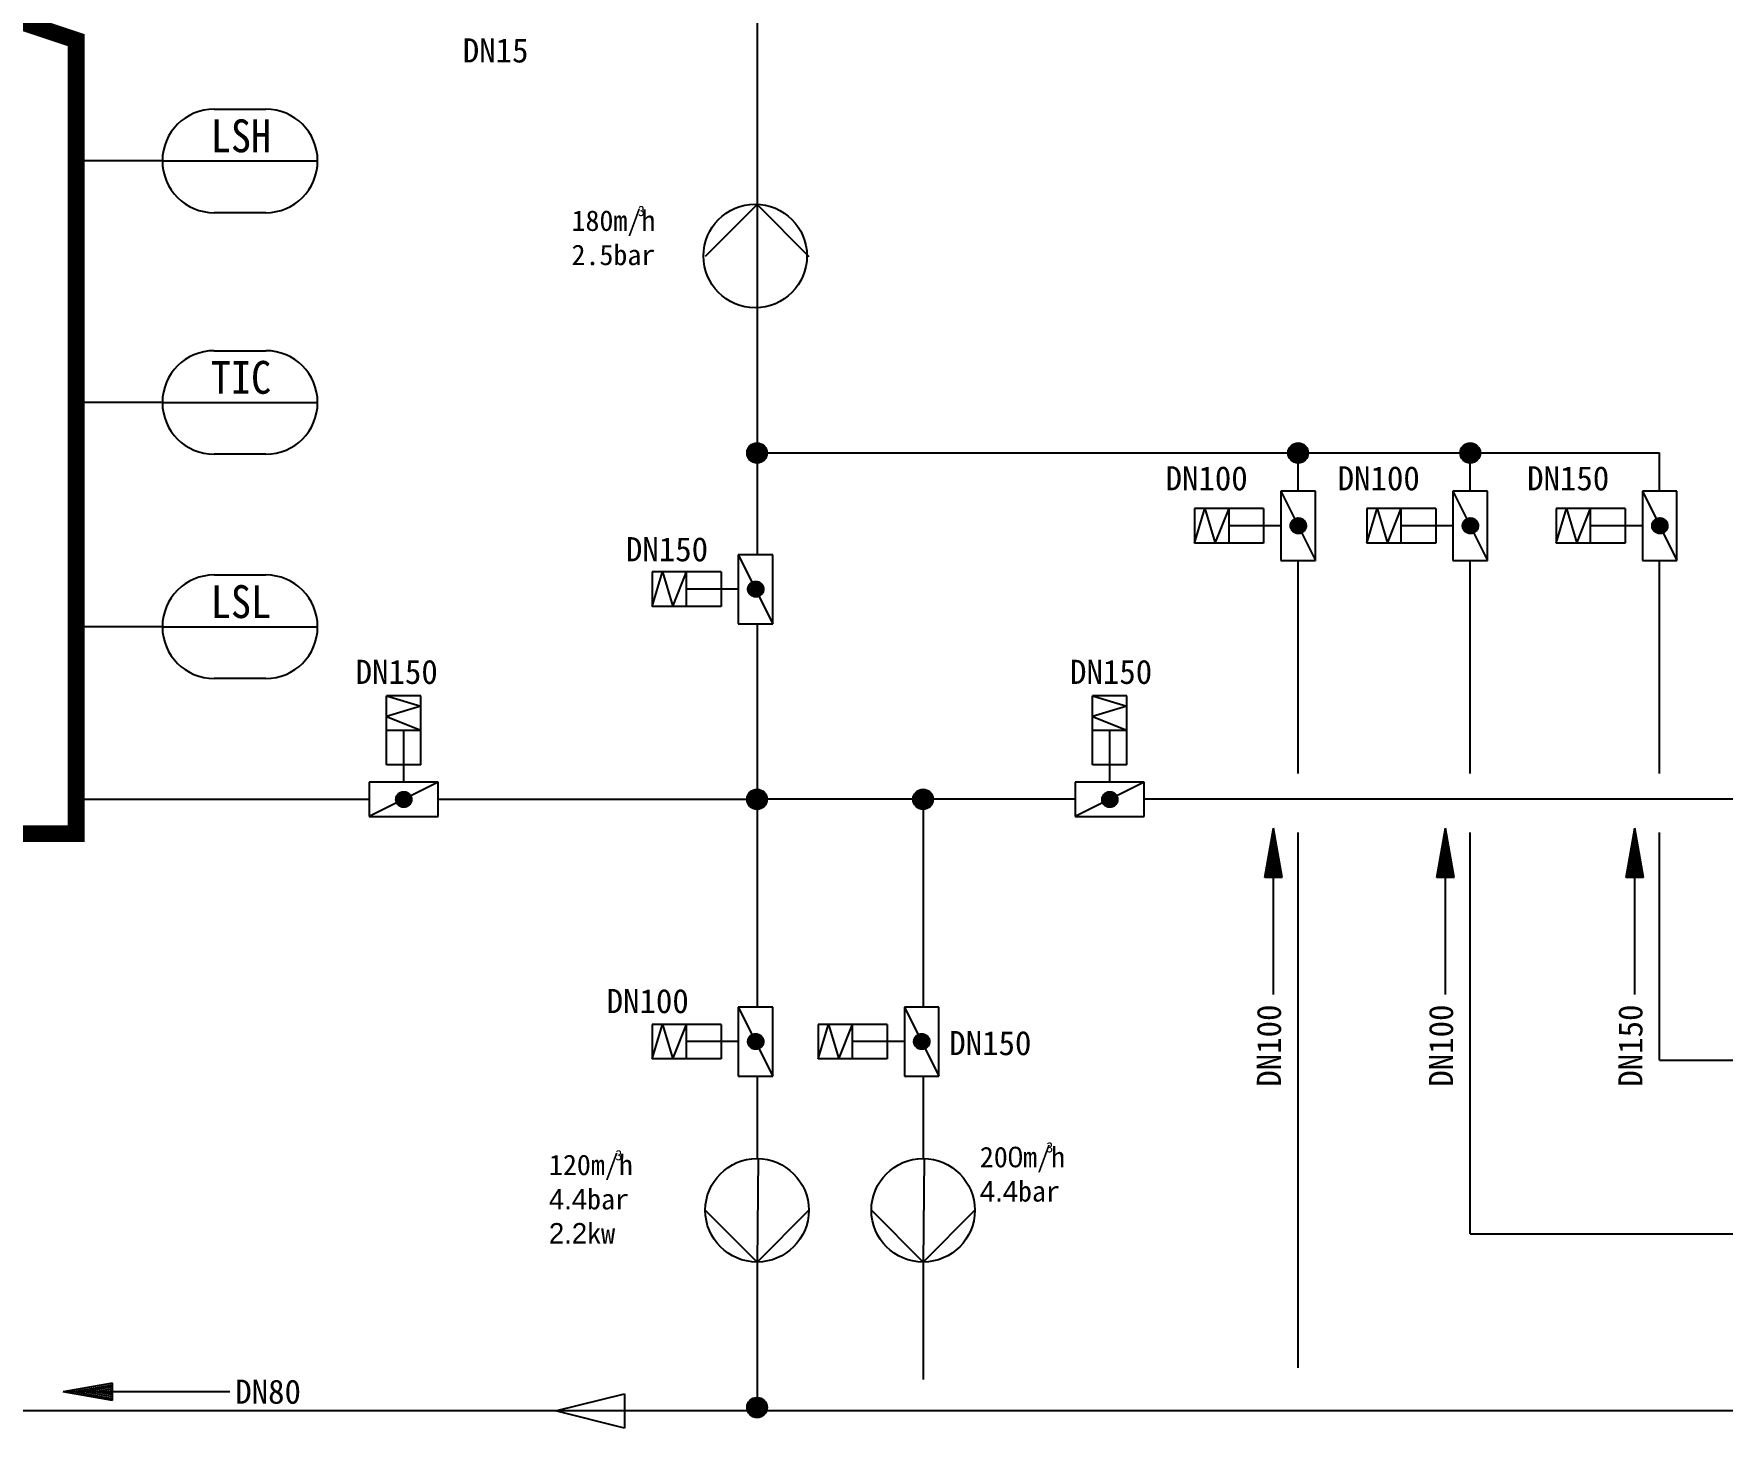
# Model space of a CAD drawing. Header units: millimetres. Extents: x 702 to 1891, y -286 to 555.
# Drawn here: x 1428.7 to 1508.7, y -126.3 to -60.2 of the extents above; entities that cross this region are included whole.
import ezdxf
from ezdxf.enums import TextEntityAlignment as Align

# ---------------------------------------------------------------- set-up
doc = ezdxf.new("R2010")
doc.units = ezdxf.units.MM
doc.header["$MEASUREMENT"] = 0
doc.linetypes.add('1', pattern=[0])
doc.layers.get('0').update_dxf_attribs({"linetype": 'CONTINUOUS'})
doc.layers.add('DUENN', color=7, linetype='CONTINUOUS')
doc.layers.add('TEXT', color=7, linetype='CONTINUOUS')

# ---------------------------------------------------------------- blocks, each defined once
blk = doc.blocks.new('P')
at = {"color": 3, "linetype": 'Continuous'}
for p, q in [((0, 2.2), (12.5, 0)), ((0, -2.2), (0, 2.2)), ((0, 1.73), (9.8, 0)), ((0, 1.25), (7.1, 0)), ((0, 0.78), (4.4, 0)), ((0, 0.3), (1.7, 0)), ((0, 0), (12.5, 0)), ((0, -2.2), (12.5, 0)), ((0, -0.3), (1.7, 0)), ((0, -0.78), (4.4, 0)), ((0, -1.25), (7.1, 0)), ((0, -1.73), (9.8, 0))]:
    blk.add_line(p, q, dxfattribs=at)

msp = doc.modelspace()

# ---------------------------------------------------------------- hatches: boundary and pattern name
at = {"layer": 'TEXT'}
for points in [[(1463.446, -80.037, 1), (1462.495, -80.037, 1)], [(1489.097, -80.037, 1), (1488.147, -80.037, 1)], [(1497.256, -80.037, 1), (1496.306, -80.037, 1)], [(1463.446, -96.452, 1), (1462.495, -96.452, 1)], [(1471.318, -96.452, 1), (1470.367, -96.452, 1)], [(1463.446, -125.283, 1), (1462.495, -125.283, 1)]]:
    msp.add_hatch(color=256, dxfattribs=at).paths.add_polyline_path(points)

# ---------------------------------------------------------------- linework, layer by layer
at = {"color": 4}
for p, q in [((1462.97, -55.004), (1462.97, -84.859)), ((1462.97, -65.521), (1462.97, -73.889)), ((1462.97, -80.037), (1505.762, -80.037)), ((1488.622, -81.855), (1488.622, -80.037)), ((1496.781, -81.855), (1496.781, -80.037)), ((1505.762, -81.855), (1505.762, -80.037)), ((1496.781, -95.226), (1496.781, -85.127)), ((1505.762, -95.226), (1505.762, -85.127)), ((1462.97, -88.131), (1462.97, -106.303)), ((1430.688, -96.452), (1444.581, -96.452)), ((1447.852, -96.452), (1462.97, -96.452)), ((1478.056, -96.452), (1462.97, -96.452)), ((1470.842, -96.452), (1470.842, -106.303)), ((1523.041, -96.452), (1481.327, -96.452)), ((1496.781, -117.049), (1496.781, -98.02)), ((1505.762, -108.822), (1505.762, -98.02)), ((1505.762, -108.822), (1581.784, -108.822)), ((1462.97, -109.575), (1462.97, -113.48)), ((1470.842, -109.575), (1470.842, -113.48)), ((1496.781, -117.049), (1620.108, -117.049)), ((1462.97, -118.387), (1462.97, -125.283)), ((1470.842, -118.387), (1470.842, -123.952)), ((1807.115, -125.446), (1048.118, -125.446))]:
    msp.add_line(p, q, dxfattribs=at)
at = {"color": 3, "linetype": '1'}
for p, q in [((1462.97, -68.267), (1460.517, -70.721)), ((1462.97, -68.248), (1462.97, -73.14)), ((1462.97, -68.267), (1465.424, -70.721)), ((1489.44, -81.855), (1487.804, -81.855)), ((1487.804, -81.855), (1489.44, -85.127)), ((1487.804, -81.855), (1487.804, -85.127)), ((1489.44, -85.127), (1489.44, -81.855)), ((1495.963, -81.855), (1495.963, -85.127)), ((1495.963, -81.855), (1497.599, -85.127)), ((1497.599, -81.855), (1495.963, -81.855)), ((1497.599, -85.127), (1497.599, -81.855)), ((1506.579, -81.855), (1504.944, -81.855)), ((1504.944, -81.855), (1506.579, -85.127)), ((1504.944, -81.855), (1504.944, -85.127)), ((1506.579, -85.127), (1506.579, -81.855)), ((1483.716, -82.673), (1483.716, -84.309)), ((1483.716, -84.309), (1484.206, -82.673)), ((1486.987, -82.673), (1483.716, -82.673)), ((1484.206, -82.673), (1484.697, -84.309)), ((1484.697, -84.309), (1485.351, -82.673)), ((1485.351, -84.309), (1485.351, -82.673)), ((1486.987, -82.673), (1486.987, -84.309)), ((1488.609, -83.119), (1488.263, -83.465)), ((1488.655, -83.119), (1488.263, -83.511)), ((1488.696, -83.124), (1488.268, -83.552)), ((1488.555, -83.126), (1488.27, -83.411)), ((1488.734, -83.133), (1488.277, -83.59)), ((1488.768, -83.145), (1488.289, -83.624)), ((1488.488, -83.147), (1488.292, -83.344)), ((1488.8, -83.159), (1488.303, -83.656)), ((1488.829, -83.176), (1488.32, -83.685)), ((1488.338, -83.264), (1488.362, -83.235)), ((1488.857, -83.195), (1488.339, -83.712)), ((1488.882, -83.216), (1488.36, -83.738)), ((1488.362, -83.235), (1488.389, -83.209)), ((1488.905, -83.239), (1488.383, -83.761)), ((1488.389, -83.209), (1488.418, -83.186)), ((1488.418, -83.186), (1488.45, -83.166)), ((1488.45, -83.166), (1488.483, -83.149)), ((1488.483, -83.149), (1488.518, -83.136)), ((1488.518, -83.136), (1488.554, -83.127)), ((1488.554, -83.127), (1488.59, -83.121)), ((1488.59, -83.121), (1488.628, -83.118)), ((1488.628, -83.118), (1488.665, -83.12)), ((1488.665, -83.12), (1488.702, -83.125)), ((1488.702, -83.125), (1488.738, -83.134)), ((1488.738, -83.134), (1488.773, -83.147)), ((1488.773, -83.147), (1488.807, -83.163)), ((1488.807, -83.163), (1488.839, -83.182)), ((1488.839, -83.182), (1488.868, -83.204)), ((1488.868, -83.204), (1488.896, -83.23)), ((1488.896, -83.23), (1488.92, -83.258)), ((1495.145, -82.673), (1491.874, -82.673)), ((1491.874, -84.309), (1492.365, -82.673)), ((1491.874, -82.673), (1491.874, -84.309)), ((1492.365, -82.673), (1492.855, -84.309)), ((1492.855, -84.309), (1493.51, -82.673)), ((1493.51, -84.309), (1493.51, -82.673)), ((1495.145, -82.673), (1495.145, -84.309)), ((1496.813, -83.119), (1496.422, -83.511)), ((1496.767, -83.119), (1496.422, -83.465)), ((1496.855, -83.124), (1496.427, -83.552)), ((1496.714, -83.126), (1496.429, -83.411)), ((1496.892, -83.133), (1496.435, -83.59)), ((1496.927, -83.145), (1496.447, -83.624)), ((1496.646, -83.147), (1496.45, -83.344)), ((1496.958, -83.159), (1496.462, -83.656)), ((1496.988, -83.176), (1496.478, -83.685)), ((1496.497, -83.264), (1496.521, -83.235)), ((1497.015, -83.195), (1496.498, -83.712)), ((1497.04, -83.216), (1496.519, -83.738)), ((1496.521, -83.235), (1496.547, -83.209)), ((1497.063, -83.239), (1496.542, -83.761)), ((1496.547, -83.209), (1496.577, -83.186)), ((1496.577, -83.186), (1496.608, -83.166)), ((1496.608, -83.166), (1496.641, -83.149)), ((1496.641, -83.149), (1496.676, -83.136)), ((1496.676, -83.136), (1496.712, -83.127)), ((1496.712, -83.127), (1496.749, -83.121)), ((1496.749, -83.121), (1496.786, -83.118)), ((1496.786, -83.118), (1496.823, -83.12)), ((1496.823, -83.12), (1496.86, -83.125)), ((1496.86, -83.125), (1496.896, -83.134)), ((1496.896, -83.134), (1496.932, -83.147)), ((1496.932, -83.147), (1496.965, -83.163)), ((1496.965, -83.163), (1496.997, -83.182)), ((1496.997, -83.182), (1497.027, -83.204)), ((1497.027, -83.204), (1497.054, -83.23)), ((1497.054, -83.23), (1497.079, -83.258)), ((1500.855, -82.673), (1500.855, -84.309)), ((1500.855, -84.309), (1501.345, -82.673)), ((1504.126, -82.673), (1500.855, -82.673)), ((1501.345, -82.673), (1501.836, -84.309)), ((1501.836, -84.309), (1502.49, -82.673)), ((1502.49, -84.309), (1502.49, -82.673)), ((1504.126, -82.673), (1504.126, -84.309)), ((1505.748, -83.119), (1505.402, -83.465)), ((1505.794, -83.119), (1505.402, -83.511)), ((1505.835, -83.124), (1505.407, -83.552)), ((1505.694, -83.126), (1505.41, -83.411)), ((1505.873, -83.133), (1505.416, -83.59)), ((1505.907, -83.145), (1505.428, -83.624)), ((1505.627, -83.147), (1505.431, -83.344)), ((1505.939, -83.159), (1505.442, -83.656)), ((1505.969, -83.176), (1505.459, -83.685)), ((1505.477, -83.264), (1505.501, -83.235)), ((1505.996, -83.195), (1505.478, -83.712)), ((1506.021, -83.216), (1505.499, -83.738)), ((1505.501, -83.235), (1505.528, -83.209)), ((1506.044, -83.239), (1505.523, -83.761)), ((1505.528, -83.209), (1505.557, -83.186)), ((1505.557, -83.186), (1505.589, -83.166)), ((1505.589, -83.166), (1505.622, -83.149)), ((1505.622, -83.149), (1505.657, -83.136)), ((1505.657, -83.136), (1505.693, -83.127)), ((1505.693, -83.127), (1505.73, -83.121)), ((1505.73, -83.121), (1505.767, -83.118)), ((1505.767, -83.118), (1505.804, -83.12)), ((1505.804, -83.12), (1505.841, -83.125)), ((1505.841, -83.125), (1505.877, -83.134)), ((1505.877, -83.134), (1505.912, -83.147)), ((1505.912, -83.147), (1505.946, -83.163)), ((1505.946, -83.163), (1505.978, -83.182)), ((1505.978, -83.182), (1506.008, -83.204)), ((1506.008, -83.204), (1506.035, -83.23)), ((1506.035, -83.23), (1506.06, -83.258)), ((1486.987, -83.491), (1485.351, -83.491)), ((1487.804, -83.491), (1486.987, -83.491)), ((1488.263, -83.471), (1488.266, -83.433)), ((1488.263, -83.508), (1488.263, -83.471)), ((1488.267, -83.545), (1488.263, -83.508)), ((1488.266, -83.433), (1488.274, -83.397)), ((1488.275, -83.581), (1488.267, -83.545)), ((1488.274, -83.397), (1488.285, -83.361)), ((1488.286, -83.617), (1488.275, -83.581)), ((1488.285, -83.361), (1488.299, -83.327)), ((1488.301, -83.651), (1488.286, -83.617)), ((1488.299, -83.327), (1488.317, -83.294)), ((1488.319, -83.684), (1488.301, -83.651)), ((1488.317, -83.294), (1488.338, -83.264)), ((1488.34, -83.714), (1488.319, -83.684)), ((1488.365, -83.742), (1488.34, -83.714)), ((1488.392, -83.768), (1488.365, -83.742)), ((1488.421, -83.791), (1488.392, -83.768)), ((1488.926, -83.265), (1488.409, -83.782)), ((1488.453, -83.81), (1488.421, -83.791)), ((1488.945, -83.292), (1488.436, -83.8)), ((1488.486, -83.827), (1488.453, -83.81)), ((1488.961, -83.322), (1488.466, -83.817)), ((1488.521, -83.84), (1488.486, -83.827)), ((1488.975, -83.354), (1488.498, -83.831)), ((1488.557, -83.849), (1488.521, -83.84)), ((1488.987, -83.388), (1488.532, -83.843)), ((1488.594, -83.854), (1488.557, -83.849)), ((1488.995, -83.426), (1488.57, -83.851)), ((1488.631, -83.856), (1488.594, -83.854)), ((1489, -83.468), (1488.612, -83.856)), ((1488.639, -83.856), (1488.631, -83.856)), ((1488.676, -83.854), (1488.639, -83.856)), ((1489, -83.515), (1488.659, -83.855)), ((1488.713, -83.847), (1488.676, -83.854)), ((1488.991, -83.569), (1488.713, -83.847)), ((1488.749, -83.837), (1488.713, -83.847)), ((1488.783, -83.824), (1488.749, -83.837)), ((1488.968, -83.638), (1488.783, -83.824)), ((1488.817, -83.807), (1488.783, -83.824)), ((1488.848, -83.786), (1488.817, -83.807)), ((1488.877, -83.763), (1488.848, -83.786)), ((1488.903, -83.737), (1488.877, -83.763)), ((1488.927, -83.708), (1488.903, -83.737)), ((1488.92, -83.258), (1488.942, -83.288)), ((1488.948, -83.677), (1488.927, -83.708)), ((1488.942, -83.288), (1488.96, -83.32)), ((1488.965, -83.644), (1488.948, -83.677)), ((1488.96, -83.32), (1488.976, -83.354)), ((1488.98, -83.61), (1488.965, -83.644)), ((1488.976, -83.354), (1488.987, -83.39)), ((1488.99, -83.574), (1488.98, -83.61)), ((1488.987, -83.39), (1488.995, -83.426)), ((1488.997, -83.537), (1488.99, -83.574)), ((1488.995, -83.426), (1489, -83.463)), ((1489, -83.5), (1488.997, -83.537)), ((1489, -83.463), (1489, -83.5)), ((1495.145, -83.491), (1493.51, -83.491)), ((1495.963, -83.491), (1495.145, -83.491)), ((1496.421, -83.471), (1496.425, -83.433)), ((1496.422, -83.508), (1496.421, -83.471)), ((1496.425, -83.545), (1496.422, -83.508)), ((1496.425, -83.433), (1496.432, -83.397)), ((1496.433, -83.581), (1496.425, -83.545)), ((1496.432, -83.397), (1496.443, -83.361)), ((1496.444, -83.617), (1496.433, -83.581)), ((1496.443, -83.361), (1496.458, -83.327)), ((1496.459, -83.651), (1496.444, -83.617)), ((1496.458, -83.327), (1496.475, -83.294)), ((1496.477, -83.684), (1496.459, -83.651)), ((1496.475, -83.294), (1496.497, -83.264)), ((1496.499, -83.714), (1496.477, -83.684)), ((1496.523, -83.742), (1496.499, -83.714)), ((1496.55, -83.768), (1496.523, -83.742)), ((1496.58, -83.791), (1496.55, -83.768)), ((1497.084, -83.265), (1496.567, -83.782)), ((1496.611, -83.81), (1496.58, -83.791)), ((1497.103, -83.292), (1496.595, -83.8)), ((1496.645, -83.827), (1496.611, -83.81)), ((1497.12, -83.322), (1496.624, -83.817)), ((1496.68, -83.84), (1496.645, -83.827)), ((1497.134, -83.354), (1496.656, -83.831)), ((1496.716, -83.849), (1496.68, -83.84)), ((1497.146, -83.388), (1496.691, -83.843)), ((1496.753, -83.854), (1496.716, -83.849)), ((1497.154, -83.426), (1496.729, -83.851)), ((1496.79, -83.856), (1496.753, -83.854)), ((1497.159, -83.468), (1496.77, -83.856)), ((1496.798, -83.856), (1496.79, -83.856)), ((1496.835, -83.854), (1496.798, -83.856)), ((1497.158, -83.515), (1496.817, -83.855)), ((1496.871, -83.847), (1496.835, -83.854)), ((1496.907, -83.837), (1496.871, -83.847)), ((1497.15, -83.569), (1496.872, -83.847)), ((1496.942, -83.824), (1496.907, -83.837)), ((1497.127, -83.638), (1496.941, -83.824)), ((1496.975, -83.807), (1496.942, -83.824)), ((1497.006, -83.786), (1496.975, -83.807)), ((1497.035, -83.763), (1497.006, -83.786)), ((1497.062, -83.737), (1497.035, -83.763)), ((1497.086, -83.708), (1497.062, -83.737)), ((1497.079, -83.258), (1497.1, -83.288)), ((1497.106, -83.677), (1497.086, -83.708)), ((1497.1, -83.288), (1497.119, -83.32)), ((1497.124, -83.644), (1497.106, -83.677)), ((1497.119, -83.32), (1497.134, -83.354)), ((1497.138, -83.61), (1497.124, -83.644)), ((1497.134, -83.354), (1497.146, -83.39)), ((1497.149, -83.574), (1497.138, -83.61)), ((1497.146, -83.39), (1497.154, -83.426)), ((1497.156, -83.537), (1497.149, -83.574)), ((1497.154, -83.426), (1497.158, -83.463)), ((1497.159, -83.5), (1497.156, -83.537)), ((1497.158, -83.463), (1497.159, -83.5)), ((1504.126, -83.491), (1502.49, -83.491)), ((1504.944, -83.491), (1504.126, -83.491)), ((1505.402, -83.471), (1505.406, -83.433)), ((1505.402, -83.508), (1505.402, -83.471)), ((1505.406, -83.545), (1505.402, -83.508)), ((1505.406, -83.433), (1505.413, -83.397)), ((1505.414, -83.581), (1505.406, -83.545)), ((1505.413, -83.397), (1505.424, -83.361)), ((1505.425, -83.617), (1505.414, -83.581)), ((1505.424, -83.361), (1505.438, -83.327)), ((1505.44, -83.651), (1505.425, -83.617)), ((1505.438, -83.327), (1505.456, -83.294)), ((1505.458, -83.684), (1505.44, -83.651)), ((1505.456, -83.294), (1505.477, -83.264)), ((1505.48, -83.714), (1505.458, -83.684)), ((1505.504, -83.742), (1505.48, -83.714)), ((1505.531, -83.768), (1505.504, -83.742)), ((1505.56, -83.791), (1505.531, -83.768)), ((1506.065, -83.265), (1505.548, -83.782)), ((1505.592, -83.81), (1505.56, -83.791)), ((1506.084, -83.292), (1505.575, -83.8)), ((1505.626, -83.827), (1505.592, -83.81)), ((1506.1, -83.322), (1505.605, -83.817)), ((1505.661, -83.84), (1505.626, -83.827)), ((1506.115, -83.354), (1505.637, -83.831)), ((1505.697, -83.849), (1505.661, -83.84)), ((1506.126, -83.388), (1505.672, -83.843)), ((1505.734, -83.854), (1505.697, -83.849)), ((1506.135, -83.426), (1505.71, -83.851)), ((1505.771, -83.856), (1505.734, -83.854)), ((1506.139, -83.468), (1505.751, -83.856)), ((1505.778, -83.856), (1505.771, -83.856)), ((1505.815, -83.854), (1505.778, -83.856)), ((1506.139, -83.515), (1505.798, -83.855)), ((1505.852, -83.847), (1505.815, -83.854)), ((1506.131, -83.569), (1505.852, -83.847)), ((1505.888, -83.837), (1505.852, -83.847)), ((1505.923, -83.824), (1505.888, -83.837)), ((1506.107, -83.638), (1505.922, -83.824)), ((1505.956, -83.807), (1505.923, -83.824)), ((1505.987, -83.786), (1505.956, -83.807)), ((1506.016, -83.763), (1505.987, -83.786)), ((1506.043, -83.737), (1506.016, -83.763)), ((1506.066, -83.708), (1506.043, -83.737)), ((1506.06, -83.258), (1506.081, -83.288)), ((1506.087, -83.677), (1506.066, -83.708)), ((1506.081, -83.288), (1506.1, -83.32)), ((1506.105, -83.644), (1506.087, -83.677)), ((1506.1, -83.32), (1506.115, -83.354)), ((1506.119, -83.61), (1506.105, -83.644)), ((1506.115, -83.354), (1506.127, -83.39)), ((1506.129, -83.574), (1506.119, -83.61)), ((1506.127, -83.39), (1506.135, -83.426)), ((1506.136, -83.537), (1506.129, -83.574)), ((1506.135, -83.426), (1506.139, -83.463)), ((1506.14, -83.5), (1506.136, -83.537)), ((1506.139, -83.463), (1506.14, -83.5)), ((1486.987, -84.309), (1483.716, -84.309)), ((1495.145, -84.309), (1491.874, -84.309)), ((1504.126, -84.309), (1500.855, -84.309)), ((1462.081, -84.859), (1463.716, -88.131)), ((1462.081, -84.859), (1462.081, -88.131)), ((1463.716, -84.859), (1462.081, -84.859)), ((1463.716, -88.131), (1463.716, -84.859)), ((1487.804, -85.127), (1489.44, -85.127)), ((1495.963, -85.127), (1497.599, -85.127)), ((1504.944, -85.127), (1506.579, -85.127)), ((1461.263, -85.677), (1457.992, -85.677)), ((1457.992, -85.677), (1457.992, -87.313)), ((1457.992, -87.313), (1458.482, -85.677)), ((1458.482, -85.677), (1458.973, -87.313)), ((1458.973, -87.313), (1459.627, -85.677)), ((1459.627, -87.313), (1459.627, -85.677)), ((1461.263, -85.677), (1461.263, -87.313)), ((1462.885, -86.123), (1462.539, -86.468)), ((1462.931, -86.123), (1462.539, -86.515)), ((1462.539, -86.475), (1462.543, -86.437)), ((1462.543, -86.437), (1462.55, -86.401)), ((1462.972, -86.128), (1462.544, -86.556)), ((1462.831, -86.13), (1462.547, -86.415)), ((1462.55, -86.401), (1462.561, -86.365)), ((1463.01, -86.137), (1462.553, -86.593)), ((1462.561, -86.365), (1462.575, -86.331)), ((1463.044, -86.148), (1462.565, -86.628)), ((1462.764, -86.151), (1462.568, -86.347)), ((1462.575, -86.331), (1462.593, -86.298)), ((1463.076, -86.163), (1462.579, -86.66)), ((1462.593, -86.298), (1462.614, -86.267)), ((1463.106, -86.18), (1462.596, -86.689)), ((1462.614, -86.267), (1462.638, -86.239)), ((1463.133, -86.199), (1462.615, -86.716)), ((1463.158, -86.22), (1462.636, -86.741)), ((1462.638, -86.239), (1462.665, -86.213)), ((1463.181, -86.243), (1462.66, -86.764)), ((1462.665, -86.213), (1462.694, -86.19)), ((1463.202, -86.268), (1462.685, -86.785)), ((1462.694, -86.19), (1462.726, -86.17)), ((1463.221, -86.296), (1462.712, -86.804)), ((1462.726, -86.17), (1462.759, -86.153)), ((1463.237, -86.325), (1462.742, -86.821)), ((1462.759, -86.153), (1462.794, -86.14)), ((1463.252, -86.358), (1462.774, -86.835)), ((1462.794, -86.14), (1462.83, -86.13)), ((1463.263, -86.392), (1462.809, -86.847)), ((1462.83, -86.13), (1462.867, -86.124)), ((1463.272, -86.43), (1462.846, -86.855)), ((1462.867, -86.124), (1462.904, -86.122)), ((1462.904, -86.122), (1462.941, -86.124)), ((1462.941, -86.124), (1462.978, -86.129)), ((1462.978, -86.129), (1463.014, -86.138)), ((1463.014, -86.138), (1463.049, -86.15)), ((1463.049, -86.15), (1463.083, -86.166)), ((1463.083, -86.166), (1463.115, -86.186)), ((1463.115, -86.186), (1463.145, -86.208)), ((1463.145, -86.208), (1463.172, -86.234)), ((1463.172, -86.234), (1463.196, -86.261)), ((1463.196, -86.261), (1463.218, -86.292)), ((1463.218, -86.292), (1463.237, -86.324)), ((1463.237, -86.324), (1463.252, -86.358)), ((1463.252, -86.358), (1463.264, -86.394)), ((1463.264, -86.394), (1463.272, -86.43)), ((1463.272, -86.43), (1463.276, -86.467)), ((1461.263, -86.495), (1459.627, -86.495)), ((1462.081, -86.495), (1461.263, -86.495)), ((1462.539, -86.512), (1462.539, -86.475)), ((1462.543, -86.549), (1462.539, -86.512)), ((1462.551, -86.585), (1462.543, -86.549)), ((1462.562, -86.621), (1462.551, -86.585)), ((1462.577, -86.655), (1462.562, -86.621)), ((1462.595, -86.687), (1462.577, -86.655)), ((1462.617, -86.718), (1462.595, -86.687)), ((1462.641, -86.746), (1462.617, -86.718)), ((1462.668, -86.772), (1462.641, -86.746)), ((1462.697, -86.795), (1462.668, -86.772)), ((1462.729, -86.814), (1462.697, -86.795)), ((1462.763, -86.831), (1462.729, -86.814)), ((1462.798, -86.843), (1462.763, -86.831)), ((1462.834, -86.853), (1462.798, -86.843)), ((1462.87, -86.858), (1462.834, -86.853)), ((1462.908, -86.86), (1462.87, -86.858)), ((1463.276, -86.472), (1462.888, -86.86)), ((1462.915, -86.86), (1462.908, -86.86)), ((1462.952, -86.858), (1462.915, -86.86)), ((1463.276, -86.518), (1462.935, -86.859)), ((1462.989, -86.851), (1462.952, -86.858)), ((1463.268, -86.573), (1462.989, -86.851)), ((1463.025, -86.841), (1462.989, -86.851)), ((1463.06, -86.828), (1463.025, -86.841)), ((1463.244, -86.642), (1463.059, -86.828)), ((1463.093, -86.81), (1463.06, -86.828)), ((1463.124, -86.79), (1463.093, -86.81)), ((1463.153, -86.767), (1463.124, -86.79)), ((1463.18, -86.741), (1463.153, -86.767)), ((1463.203, -86.712), (1463.18, -86.741)), ((1463.224, -86.681), (1463.203, -86.712)), ((1463.242, -86.648), (1463.224, -86.681)), ((1463.256, -86.614), (1463.242, -86.648)), ((1463.266, -86.578), (1463.256, -86.614)), ((1463.273, -86.541), (1463.266, -86.578)), ((1463.277, -86.504), (1463.273, -86.541)), ((1463.276, -86.467), (1463.277, -86.504)), ((1461.263, -87.313), (1457.992, -87.313)), ((1462.081, -88.131), (1463.716, -88.131)), ((1445.399, -91.545), (1447.034, -92.036)), ((1447.034, -91.545), (1445.399, -91.545)), ((1445.399, -94.817), (1445.399, -91.545)), ((1447.034, -92.036), (1445.399, -92.527)), ((1447.034, -94.817), (1447.034, -91.545)), ((1478.873, -91.545), (1480.509, -92.036)), ((1480.509, -91.545), (1478.873, -91.545)), ((1478.873, -94.817), (1478.873, -91.545)), ((1480.509, -92.036), (1478.873, -92.527)), ((1480.509, -94.817), (1480.509, -91.545)), ((1445.399, -92.527), (1447.034, -93.181)), ((1478.873, -92.527), (1480.509, -93.181)), ((1445.399, -93.181), (1447.034, -93.181)), ((1446.217, -94.817), (1446.217, -93.181)), ((1478.873, -93.181), (1480.509, -93.181)), ((1479.691, -94.817), (1479.691, -93.181)), ((1447.034, -94.817), (1445.399, -94.817)), ((1446.217, -95.634), (1446.217, -94.817)), ((1480.509, -94.817), (1478.873, -94.817)), ((1479.691, -95.634), (1479.691, -94.817)), ((1447.852, -95.634), (1444.581, -95.634)), ((1447.852, -95.634), (1444.581, -97.27)), ((1444.581, -95.634), (1444.581, -97.27)), ((1447.852, -97.27), (1447.852, -95.634)), ((1478.056, -95.634), (1478.056, -97.27)), ((1481.327, -95.634), (1478.056, -95.634)), ((1481.327, -95.634), (1478.056, -97.27)), ((1481.327, -97.27), (1481.327, -95.634)), ((1445.851, -96.461), (1445.853, -96.424)), ((1445.851, -96.469), (1445.851, -96.461)), ((1445.854, -96.506), (1445.851, -96.469)), ((1446.24, -96.83), (1445.852, -96.442)), ((1446.193, -96.829), (1445.852, -96.489)), ((1445.853, -96.424), (1445.859, -96.387)), ((1445.86, -96.543), (1445.854, -96.506)), ((1446.281, -96.825), (1445.856, -96.4)), ((1445.859, -96.387), (1445.868, -96.351)), ((1445.87, -96.579), (1445.86, -96.543)), ((1446.139, -96.821), (1445.86, -96.543)), ((1446.319, -96.817), (1445.865, -96.362)), ((1445.868, -96.351), (1445.881, -96.316)), ((1445.884, -96.613), (1445.87, -96.579)), ((1446.354, -96.805), (1445.876, -96.328)), ((1445.881, -96.316), (1445.897, -96.283)), ((1446.069, -96.798), (1445.884, -96.612)), ((1445.901, -96.647), (1445.884, -96.613)), ((1446.386, -96.791), (1445.891, -96.296)), ((1445.897, -96.283), (1445.917, -96.251)), ((1445.921, -96.678), (1445.901, -96.647)), ((1446.416, -96.774), (1445.907, -96.266)), ((1445.917, -96.251), (1445.94, -96.222)), ((1445.945, -96.707), (1445.921, -96.678)), ((1446.443, -96.756), (1445.926, -96.239)), ((1445.94, -96.222), (1445.965, -96.195)), ((1445.971, -96.733), (1445.945, -96.707)), ((1446.468, -96.735), (1445.947, -96.213)), ((1445.965, -96.195), (1445.994, -96.17)), ((1446.492, -96.712), (1445.97, -96.19)), ((1446, -96.757), (1445.971, -96.733)), ((1445.994, -96.17), (1446.024, -96.149)), ((1446.513, -96.686), (1445.995, -96.169)), ((1446.03, -96.778), (1446, -96.757)), ((1446.532, -96.659), (1446.022, -96.15)), ((1446.024, -96.149), (1446.057, -96.131)), ((1446.063, -96.795), (1446.03, -96.778)), ((1446.549, -96.63), (1446.052, -96.133)), ((1446.057, -96.131), (1446.091, -96.116)), ((1446.098, -96.81), (1446.063, -96.795)), ((1446.563, -96.598), (1446.084, -96.119)), ((1446.091, -96.116), (1446.126, -96.105)), ((1446.134, -96.82), (1446.098, -96.81)), ((1446.575, -96.564), (1446.118, -96.107)), ((1446.126, -96.105), (1446.163, -96.097)), ((1446.17, -96.827), (1446.134, -96.82)), ((1446.584, -96.526), (1446.156, -96.098)), ((1446.163, -96.097), (1446.2, -96.093)), ((1446.207, -96.83), (1446.17, -96.827)), ((1446.589, -96.485), (1446.197, -96.093)), ((1446.2, -96.093), (1446.237, -96.093)), ((1446.245, -96.83), (1446.207, -96.83)), ((1446.237, -96.093), (1446.274, -96.096)), ((1446.589, -96.439), (1446.243, -96.093)), ((1446.282, -96.825), (1446.245, -96.83)), ((1446.274, -96.096), (1446.311, -96.104)), ((1446.318, -96.817), (1446.282, -96.825)), ((1446.581, -96.385), (1446.297, -96.1)), ((1446.311, -96.104), (1446.346, -96.115)), ((1446.353, -96.806), (1446.318, -96.817)), ((1446.346, -96.115), (1446.381, -96.129)), ((1446.387, -96.79), (1446.353, -96.806)), ((1446.56, -96.318), (1446.364, -96.121)), ((1446.381, -96.129), (1446.413, -96.147)), ((1446.42, -96.772), (1446.387, -96.79)), ((1446.413, -96.147), (1446.444, -96.168)), ((1446.45, -96.75), (1446.42, -96.772)), ((1446.444, -96.168), (1446.472, -96.192)), ((1446.478, -96.726), (1446.45, -96.75)), ((1446.472, -96.192), (1446.498, -96.219)), ((1446.503, -96.698), (1446.478, -96.726)), ((1446.498, -96.219), (1446.521, -96.248)), ((1446.526, -96.668), (1446.503, -96.698)), ((1446.521, -96.248), (1446.541, -96.28)), ((1446.545, -96.637), (1446.526, -96.668)), ((1446.541, -96.28), (1446.558, -96.313)), ((1446.561, -96.603), (1446.545, -96.637)), ((1446.558, -96.313), (1446.571, -96.348)), ((1446.574, -96.568), (1446.561, -96.603)), ((1446.571, -96.348), (1446.581, -96.384)), ((1446.583, -96.532), (1446.574, -96.568)), ((1446.581, -96.384), (1446.587, -96.42)), ((1446.588, -96.495), (1446.583, -96.532)), ((1446.587, -96.42), (1446.589, -96.458)), ((1446.589, -96.458), (1446.588, -96.495)), ((1479.326, -96.461), (1479.328, -96.424)), ((1479.714, -96.83), (1479.326, -96.442)), ((1479.326, -96.469), (1479.326, -96.461)), ((1479.329, -96.506), (1479.326, -96.469)), ((1479.668, -96.829), (1479.327, -96.489)), ((1479.328, -96.424), (1479.333, -96.387)), ((1479.335, -96.543), (1479.329, -96.506)), ((1479.756, -96.825), (1479.331, -96.4)), ((1479.333, -96.387), (1479.343, -96.351)), ((1479.345, -96.579), (1479.335, -96.543)), ((1479.613, -96.821), (1479.335, -96.543)), ((1479.794, -96.817), (1479.339, -96.362)), ((1479.343, -96.351), (1479.356, -96.316)), ((1479.359, -96.613), (1479.345, -96.579)), ((1479.829, -96.805), (1479.351, -96.328)), ((1479.356, -96.316), (1479.372, -96.283)), ((1479.544, -96.798), (1479.358, -96.612)), ((1479.376, -96.647), (1479.359, -96.613)), ((1479.861, -96.791), (1479.365, -96.296)), ((1479.372, -96.283), (1479.392, -96.251)), ((1479.396, -96.678), (1479.376, -96.647)), ((1479.89, -96.774), (1479.382, -96.266)), ((1479.392, -96.251), (1479.414, -96.222)), ((1479.419, -96.707), (1479.396, -96.678)), ((1479.918, -96.756), (1479.401, -96.239)), ((1479.414, -96.222), (1479.44, -96.195)), ((1479.445, -96.733), (1479.419, -96.707)), ((1479.943, -96.735), (1479.422, -96.213)), ((1479.44, -96.195), (1479.468, -96.17)), ((1479.966, -96.712), (1479.445, -96.19)), ((1479.474, -96.757), (1479.445, -96.733)), ((1479.468, -96.17), (1479.499, -96.149)), ((1479.987, -96.686), (1479.47, -96.169)), ((1479.505, -96.778), (1479.474, -96.757)), ((1480.006, -96.659), (1479.497, -96.15)), ((1479.499, -96.149), (1479.531, -96.131)), ((1479.538, -96.795), (1479.505, -96.778)), ((1480.023, -96.63), (1479.526, -96.133)), ((1479.531, -96.131), (1479.565, -96.116)), ((1479.572, -96.81), (1479.538, -96.795)), ((1480.038, -96.598), (1479.558, -96.119)), ((1479.565, -96.116), (1479.601, -96.105)), ((1479.608, -96.82), (1479.572, -96.81)), ((1480.05, -96.564), (1479.593, -96.107)), ((1479.601, -96.105), (1479.637, -96.097)), ((1479.645, -96.827), (1479.608, -96.82)), ((1480.058, -96.526), (1479.63, -96.098)), ((1479.637, -96.097), (1479.674, -96.093)), ((1479.682, -96.83), (1479.645, -96.827)), ((1480.063, -96.485), (1479.671, -96.093)), ((1479.674, -96.093), (1479.712, -96.093)), ((1479.719, -96.83), (1479.682, -96.83)), ((1479.712, -96.093), (1479.749, -96.096)), ((1480.063, -96.439), (1479.718, -96.093)), ((1479.756, -96.825), (1479.719, -96.83)), ((1479.749, -96.096), (1479.785, -96.104)), ((1479.793, -96.817), (1479.756, -96.825)), ((1480.056, -96.385), (1479.771, -96.1)), ((1479.785, -96.104), (1479.821, -96.115)), ((1479.828, -96.806), (1479.793, -96.817)), ((1479.821, -96.115), (1479.855, -96.129)), ((1479.862, -96.79), (1479.828, -96.806)), ((1480.035, -96.318), (1479.839, -96.121)), ((1479.855, -96.129), (1479.888, -96.147)), ((1479.894, -96.772), (1479.862, -96.79)), ((1479.888, -96.147), (1479.919, -96.168)), ((1479.925, -96.75), (1479.894, -96.772)), ((1479.919, -96.168), (1479.947, -96.192)), ((1479.953, -96.726), (1479.925, -96.75)), ((1479.947, -96.192), (1479.973, -96.219)), ((1479.978, -96.698), (1479.953, -96.726)), ((1479.973, -96.219), (1479.996, -96.248)), ((1480, -96.668), (1479.978, -96.698)), ((1479.996, -96.248), (1480.016, -96.28)), ((1480.02, -96.637), (1480, -96.668)), ((1480.016, -96.28), (1480.033, -96.313)), ((1480.036, -96.603), (1480.02, -96.637)), ((1480.033, -96.313), (1480.046, -96.348)), ((1480.048, -96.568), (1480.036, -96.603)), ((1480.046, -96.348), (1480.056, -96.384)), ((1480.057, -96.532), (1480.048, -96.568)), ((1480.056, -96.384), (1480.062, -96.42)), ((1480.062, -96.495), (1480.057, -96.532)), ((1480.062, -96.42), (1480.064, -96.458)), ((1480.064, -96.458), (1480.062, -96.495)), ((1444.581, -97.27), (1447.852, -97.27)), ((1478.056, -97.27), (1481.327, -97.27)), ((1462.081, -106.303), (1463.716, -109.575)), ((1462.081, -106.303), (1462.081, -109.575)), ((1463.716, -106.303), (1462.081, -106.303)), ((1463.716, -109.575), (1463.716, -106.303)), ((1469.953, -106.303), (1471.588, -109.575)), ((1471.588, -106.303), (1469.953, -106.303)), ((1469.953, -106.303), (1469.953, -109.575)), ((1471.588, -109.575), (1471.588, -106.303)), ((1461.263, -107.121), (1457.992, -107.121)), ((1457.992, -107.121), (1457.992, -108.757)), ((1457.992, -108.757), (1458.482, -107.121)), ((1458.482, -107.121), (1458.973, -108.757)), ((1458.973, -108.757), (1459.627, -107.121)), ((1459.627, -108.757), (1459.627, -107.121)), ((1461.263, -107.121), (1461.263, -108.757)), ((1469.135, -107.121), (1465.864, -107.121)), ((1465.864, -107.121), (1465.864, -108.757)), ((1465.864, -108.757), (1466.354, -107.121)), ((1466.354, -107.121), (1466.845, -108.757)), ((1466.845, -108.757), (1467.499, -107.121)), ((1467.499, -108.757), (1467.499, -107.121)), ((1469.135, -107.121), (1469.135, -108.757)), ((1461.263, -107.939), (1459.627, -107.939)), ((1462.081, -107.939), (1461.263, -107.939)), ((1462.885, -107.567), (1462.539, -107.913)), ((1462.931, -107.567), (1462.539, -107.959)), ((1462.539, -107.919), (1462.543, -107.881)), ((1462.539, -107.956), (1462.539, -107.919)), ((1462.543, -107.993), (1462.539, -107.956)), ((1462.543, -107.881), (1462.55, -107.845)), ((1462.551, -108.029), (1462.543, -107.993)), ((1462.972, -107.572), (1462.544, -108)), ((1462.831, -107.574), (1462.547, -107.859)), ((1462.55, -107.845), (1462.561, -107.809)), ((1462.562, -108.065), (1462.551, -108.029)), ((1463.01, -107.581), (1462.553, -108.038)), ((1462.561, -107.809), (1462.575, -107.775)), ((1462.577, -108.099), (1462.562, -108.065)), ((1463.044, -107.593), (1462.565, -108.072)), ((1462.764, -107.595), (1462.568, -107.792)), ((1462.575, -107.775), (1462.593, -107.742)), ((1463.076, -107.607), (1462.579, -108.104)), ((1462.593, -107.742), (1462.614, -107.712)), ((1463.106, -107.624), (1462.596, -108.133)), ((1462.614, -107.712), (1462.638, -107.683)), ((1463.133, -107.643), (1462.615, -108.16)), ((1463.158, -107.664), (1462.636, -108.186)), ((1462.638, -107.683), (1462.665, -107.657)), ((1463.181, -107.687), (1462.66, -108.209)), ((1462.665, -107.657), (1462.694, -107.634)), ((1463.202, -107.713), (1462.685, -108.23)), ((1462.694, -107.634), (1462.726, -107.614)), ((1463.221, -107.74), (1462.712, -108.248)), ((1462.726, -107.614), (1462.759, -107.597)), ((1463.237, -107.77), (1462.742, -108.265)), ((1462.759, -107.597), (1462.794, -107.584)), ((1463.252, -107.802), (1462.774, -108.279)), ((1462.794, -107.584), (1462.83, -107.575)), ((1463.263, -107.836), (1462.809, -108.291)), ((1462.83, -107.575), (1462.867, -107.569)), ((1463.272, -107.874), (1462.846, -108.299)), ((1462.867, -107.569), (1462.904, -107.566)), ((1463.276, -107.916), (1462.888, -108.304)), ((1462.904, -107.566), (1462.941, -107.568)), ((1463.276, -107.963), (1462.935, -108.303)), ((1462.941, -107.568), (1462.978, -107.573)), ((1462.978, -107.573), (1463.014, -107.582)), ((1463.268, -108.017), (1462.989, -108.295)), ((1463.014, -107.582), (1463.049, -107.595)), ((1463.049, -107.595), (1463.083, -107.611)), ((1463.083, -107.611), (1463.115, -107.63)), ((1463.115, -107.63), (1463.145, -107.652)), ((1463.145, -107.652), (1463.172, -107.678)), ((1463.172, -107.678), (1463.196, -107.706)), ((1463.196, -107.706), (1463.218, -107.736)), ((1463.218, -107.736), (1463.237, -107.768)), ((1463.237, -107.768), (1463.252, -107.802)), ((1463.256, -108.058), (1463.242, -108.092)), ((1463.252, -107.802), (1463.264, -107.838)), ((1463.266, -108.022), (1463.256, -108.058)), ((1463.264, -107.838), (1463.272, -107.874)), ((1463.273, -107.985), (1463.266, -108.022)), ((1463.272, -107.874), (1463.276, -107.911)), ((1463.277, -107.948), (1463.273, -107.985)), ((1463.276, -107.911), (1463.277, -107.948)), ((1469.135, -107.939), (1467.499, -107.939)), ((1469.953, -107.939), (1469.135, -107.939)), ((1470.757, -107.567), (1470.411, -107.913)), ((1470.803, -107.567), (1470.411, -107.959)), ((1470.411, -107.919), (1470.415, -107.881)), ((1470.411, -107.956), (1470.411, -107.919)), ((1470.415, -107.993), (1470.411, -107.956)), ((1470.415, -107.881), (1470.422, -107.845)), ((1470.423, -108.029), (1470.415, -107.993)), ((1470.844, -107.572), (1470.416, -108)), ((1470.703, -107.574), (1470.419, -107.859)), ((1470.422, -107.845), (1470.433, -107.809)), ((1470.434, -108.065), (1470.423, -108.029)), ((1470.882, -107.581), (1470.425, -108.038)), ((1470.433, -107.809), (1470.447, -107.775)), ((1470.449, -108.099), (1470.434, -108.065)), ((1470.916, -107.593), (1470.437, -108.072)), ((1470.636, -107.595), (1470.44, -107.792)), ((1470.447, -107.775), (1470.465, -107.742)), ((1470.948, -107.607), (1470.451, -108.104)), ((1470.465, -107.742), (1470.486, -107.712)), ((1470.978, -107.624), (1470.468, -108.133)), ((1470.486, -107.712), (1470.51, -107.683)), ((1471.005, -107.643), (1470.487, -108.16)), ((1471.03, -107.664), (1470.508, -108.186)), ((1470.51, -107.683), (1470.537, -107.657)), ((1471.053, -107.687), (1470.532, -108.209)), ((1470.537, -107.657), (1470.566, -107.634)), ((1471.074, -107.713), (1470.557, -108.23)), ((1470.566, -107.634), (1470.598, -107.614)), ((1471.093, -107.74), (1470.584, -108.248)), ((1470.598, -107.614), (1470.631, -107.597)), ((1471.109, -107.77), (1470.614, -108.265)), ((1470.631, -107.597), (1470.666, -107.584)), ((1471.124, -107.802), (1470.646, -108.279)), ((1470.666, -107.584), (1470.702, -107.575)), ((1471.135, -107.836), (1470.681, -108.291)), ((1470.702, -107.575), (1470.739, -107.569)), ((1471.144, -107.874), (1470.718, -108.299)), ((1470.739, -107.569), (1470.776, -107.566)), ((1471.148, -107.916), (1470.76, -108.304)), ((1470.776, -107.566), (1470.813, -107.568)), ((1471.148, -107.963), (1470.807, -108.303)), ((1470.813, -107.568), (1470.85, -107.573)), ((1470.85, -107.573), (1470.886, -107.582)), ((1471.14, -108.017), (1470.861, -108.295)), ((1470.886, -107.582), (1470.921, -107.595)), ((1470.921, -107.595), (1470.955, -107.611)), ((1470.955, -107.611), (1470.987, -107.63)), ((1470.987, -107.63), (1471.016, -107.652)), ((1471.016, -107.652), (1471.044, -107.678)), ((1471.044, -107.678), (1471.068, -107.706)), ((1471.068, -107.706), (1471.09, -107.736)), ((1471.09, -107.736), (1471.109, -107.768)), ((1471.109, -107.768), (1471.124, -107.802)), ((1471.128, -108.058), (1471.114, -108.092)), ((1471.124, -107.802), (1471.136, -107.838)), ((1471.138, -108.022), (1471.128, -108.058)), ((1471.136, -107.838), (1471.144, -107.874)), ((1471.145, -107.985), (1471.138, -108.022)), ((1471.144, -107.874), (1471.148, -107.911)), ((1471.148, -107.948), (1471.145, -107.985)), ((1471.148, -107.911), (1471.148, -107.948)), ((1461.263, -108.757), (1457.992, -108.757)), ((1462.595, -108.132), (1462.577, -108.099)), ((1462.617, -108.162), (1462.595, -108.132)), ((1462.641, -108.19), (1462.617, -108.162)), ((1462.668, -108.216), (1462.641, -108.19)), ((1462.697, -108.239), (1462.668, -108.216)), ((1462.729, -108.258), (1462.697, -108.239)), ((1462.763, -108.275), (1462.729, -108.258)), ((1462.798, -108.288), (1462.763, -108.275)), ((1462.834, -108.297), (1462.798, -108.288)), ((1462.87, -108.302), (1462.834, -108.297)), ((1462.908, -108.304), (1462.87, -108.302)), ((1462.915, -108.304), (1462.908, -108.304)), ((1462.952, -108.302), (1462.915, -108.304)), ((1462.989, -108.295), (1462.952, -108.302)), ((1463.025, -108.285), (1462.989, -108.295)), ((1463.06, -108.272), (1463.025, -108.285)), ((1463.244, -108.086), (1463.059, -108.272)), ((1463.093, -108.255), (1463.06, -108.272)), ((1463.124, -108.234), (1463.093, -108.255)), ((1463.153, -108.211), (1463.124, -108.234)), ((1463.18, -108.185), (1463.153, -108.211)), ((1463.203, -108.156), (1463.18, -108.185)), ((1463.224, -108.125), (1463.203, -108.156)), ((1463.242, -108.092), (1463.224, -108.125)), ((1469.135, -108.757), (1465.864, -108.757)), ((1470.467, -108.132), (1470.449, -108.099)), ((1470.488, -108.162), (1470.467, -108.132)), ((1470.513, -108.19), (1470.488, -108.162)), ((1470.54, -108.216), (1470.513, -108.19)), ((1470.569, -108.239), (1470.54, -108.216)), ((1470.601, -108.258), (1470.569, -108.239)), ((1470.635, -108.275), (1470.601, -108.258)), ((1470.67, -108.288), (1470.635, -108.275)), ((1470.706, -108.297), (1470.67, -108.288)), ((1470.742, -108.302), (1470.706, -108.297)), ((1470.78, -108.304), (1470.742, -108.302)), ((1470.787, -108.304), (1470.78, -108.304)), ((1470.824, -108.302), (1470.787, -108.304)), ((1470.861, -108.295), (1470.824, -108.302)), ((1470.897, -108.285), (1470.861, -108.295)), ((1470.932, -108.272), (1470.897, -108.285)), ((1471.116, -108.086), (1470.931, -108.272)), ((1470.965, -108.255), (1470.932, -108.272)), ((1470.996, -108.234), (1470.965, -108.255)), ((1471.025, -108.211), (1470.996, -108.234)), ((1471.052, -108.185), (1471.025, -108.211)), ((1471.075, -108.156), (1471.052, -108.185)), ((1471.096, -108.125), (1471.075, -108.156)), ((1471.114, -108.092), (1471.096, -108.125)), ((1462.081, -109.575), (1463.716, -109.575)), ((1469.953, -109.575), (1471.588, -109.575)), ((1462.97, -118.387), (1460.517, -115.934)), ((1462.97, -118.387), (1465.424, -115.934)), ((1470.842, -118.387), (1468.389, -115.934)), ((1470.842, -118.387), (1473.296, -115.934)), ((1453.417, -125.447), (1456.688, -124.629)), ((1456.688, -124.629), (1456.688, -126.264)), ((1456.688, -126.264), (1453.417, -125.447))]:
    msp.add_line(p, q, dxfattribs=at)
at = {"color": 163}
for p, q in [((1488.622, -95.226), (1488.622, -85.127)), ((1488.622, -123.399), (1488.622, -98.02))]:
    msp.add_line(p, q, dxfattribs=at)
for p, q in [((1487.454, -105.71), (1487.454, -100.154)), ((1495.613, -105.71), (1495.613, -100.154)), ((1504.593, -105.71), (1504.593, -100.154)), ((1437.967, -124.542), (1432.411, -124.542))]:
    msp.add_line(p, q)
at = {"color": 3}
for p, q in [((1463.019, -113.481), (1462.97, -118.387)), ((1470.891, -113.481), (1470.842, -118.387))]:
    msp.add_line(p, q, dxfattribs=at)
at = {"color": 3, "linetype": '1'}
for centre in [(1462.883, -70.7), (1462.97, -115.934), (1470.842, -115.934)]:
    msp.add_circle(centre, 2.453, dxfattribs=at)
at = {"layer": 'DUENN', "color": 1}
for p, q in [((1437.23, -63.741), (1439.683, -63.741)), ((1434.776, -66.194), (1430.688, -66.194)), ((1434.776, -66.194), (1442.136, -66.194)), ((1439.683, -68.648), (1437.23, -68.648)), ((1437.23, -75.19), (1439.683, -75.19)), ((1434.776, -77.643), (1430.688, -77.643)), ((1434.776, -77.643), (1442.136, -77.643)), ((1439.683, -80.097), (1437.23, -80.097)), ((1437.23, -85.821), (1439.683, -85.821)), ((1434.776, -88.274), (1430.688, -88.274)), ((1434.776, -88.274), (1442.136, -88.274)), ((1439.683, -90.728), (1437.23, -90.728))]:
    msp.add_line(p, q, dxfattribs=at)
at = {"layer": 'DUENN', "color": 1, "const_width": 0.792}
msp.add_lwpolyline([(1430.688, -98.088), (1391.434, -98.088), (1391.434, -60.47), (1411.061, -53.928), (1430.688, -60.47)], close=True, dxfattribs=at)
at = {"layer": 'DUENN', "color": 1}
for centre, start, end in [((1437.23, -66.194), 90, 270), ((1439.683, -66.194), 270, 90), ((1437.23, -77.643), 90, 270), ((1439.683, -77.643), 270, 90), ((1437.23, -88.274), 90, 270), ((1439.683, -88.274), 270, 90)]:
    msp.add_arc(centre, 2.453, start, end, dxfattribs=at)
at = {"layer": 'TEXT'}
for centre in [(1462.97, -80.037), (1488.622, -80.037), (1496.781, -80.037), (1462.97, -96.452), (1470.842, -96.452), (1462.97, -125.283)]:
    msp.add_circle(centre, 0.475, dxfattribs=at)

# ---------------------------------------------------------------- block references
at = {"xscale": 0.1869216428851201, "yscale": 0.1869216428851201, "zscale": 0.1869216428851201, "rotation": 89.99999999999999}
for p in [(1487.454, -100.154), (1495.613, -100.154), (1504.593, -100.154)]:
    msp.add_blockref('P', p, dxfattribs=at)
at = {"xscale": -0.1869216428851201, "yscale": 0.1869216428851201, "zscale": 0.1869216428851201}
msp.add_blockref('P', (1432.411, -124.542), dxfattribs=at)

# ---------------------------------------------------------------- texts
at = {"attachment_point": 1}
for s, insert, char_height, width in [('180m/h\\P2.5bar', (1454.173, -68.537), 0.9736, 65.72681), ('3', (1457.321, -68.322), 0.487, 6.52814), ('20{\\f??|b0|i0|c0|p54;0}m/h\\P{\\f??|b0|i0|c0|p54;4.4}bar', (1473.533, -112.923), 0.97355, 65.72681), ('3', (1476.681, -112.707), 0.487, 6.52814), ('120m/h\\P{\\f??|b0|i0|c0|p54;4.4}bar\\P{\\f??|b0|i0|c0|p54;2.2}kw', (1453.103, -113.295), 0.97355, 65.72681), ('3', (1456.251, -113.079), 0.487, 6.52814)]:
    msp.add_mtext(s, dxfattribs=dict(at, insert=insert, char_height=char_height, width=width))
at = {"layer": 'TEXT'}
for s, p in [('DN15', (1449.019, -61.871)), ('DN100', (1482.339, -82.152)), ('DN100', (1490.498, -82.152)), ('DN150', (1499.479, -82.152)), ('DN150', (1456.755, -85.516)), ('DN150', (1443.94, -91.328)), ('DN150', (1477.809, -91.328)), ('DN100', (1455.84, -106.932)), ('DN150', (1472.083, -108.924)), ('DN80 ', (1438.231, -125.447))]:
    msp.add_text(s, height=1.1449, dxfattribs=at).set_placement(p, align=Align.BOTTOM_LEFT)
at = {"layer": 'TEXT', "width": 0.9}
for s, p in [('LSH', (1438.503, -65.004)), ('TIC', (1438.503, -76.453)), ('LSL', (1438.503, -87.084))]:
    msp.add_text(s, height=1.5577, dxfattribs=at).set_placement(p, align=Align.MIDDLE_CENTER)
at = {"layer": 'TEXT'}
for s, p in [('DN100', (1488.153, -110.075)), ('DN100', (1496.311, -110.075)), ('DN150', (1505.292, -110.075))]:
    msp.add_text(s, height=1.1449, rotation=90, dxfattribs=at).set_placement(p, align=Align.BOTTOM_LEFT)

doc.saveas('drawing.dxf')
